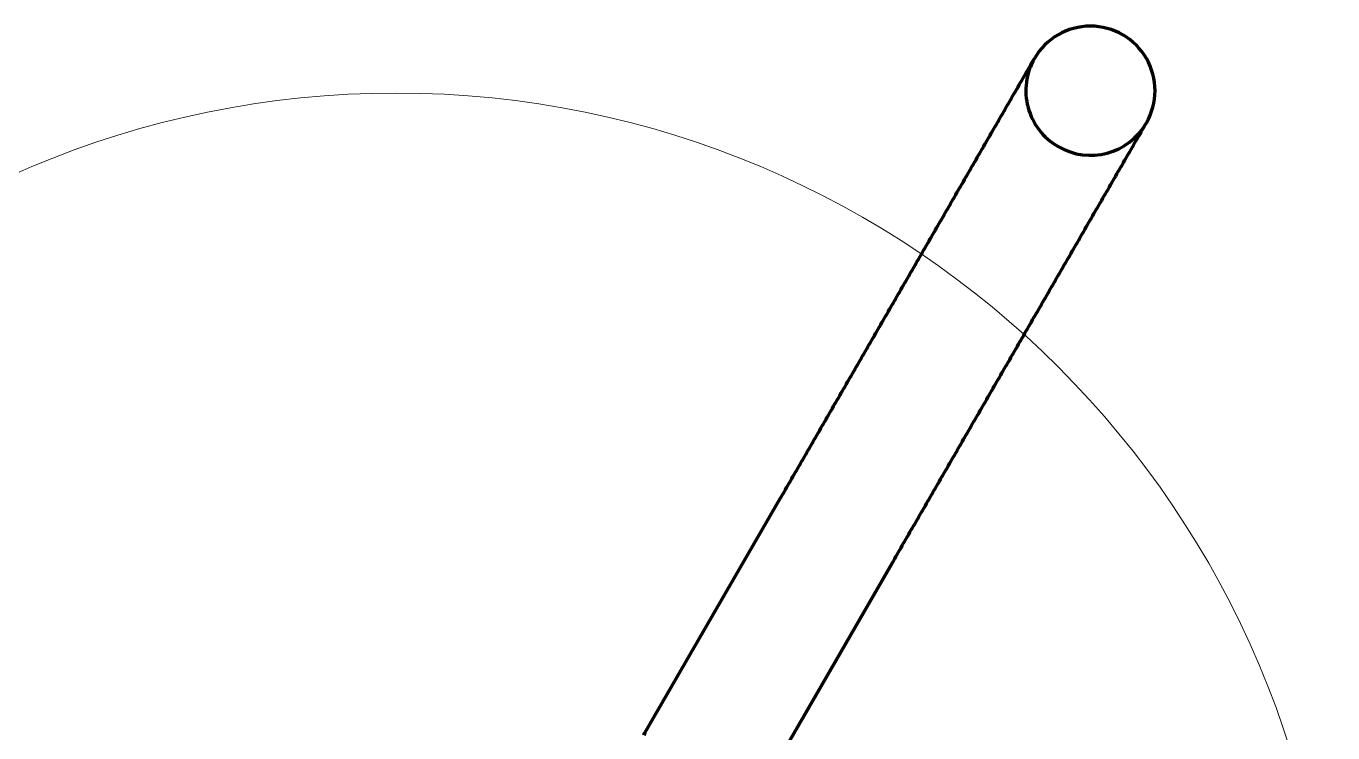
# Model space of a CAD drawing. Header units: millimetres. Extents: x 0 to 2382, y 0 to 420.
# Drawn here: x 275.98 to 301.68, y 315.6 to 329.5 of the extents above; entities that cross this region are included whole.
import ezdxf

# ---------------------------------------------------------------- set-up
doc = ezdxf.new("R2010")
doc.units = ezdxf.units.MM
doc.linetypes.add('IRAM-E-TRAZOS', pattern=[5, 4, -1])
for name, color, linetype, lineweight in [('01-VISIBLE', 7, 'CONTINUOUS', 70), ('02-OCULTA', 4, 'IRAM-E-TRAZOS', 35), ('08-FINA', 5, 'CONTINUOUS', 18)]:
    doc.layers.add(name, color=color, linetype=linetype, lineweight=lineweight)

msp = doc.modelspace()

# ---------------------------------------------------------------- linework, layer by layer
at = {"layer": '01-VISIBLE'}
for p, q in [((288.152, 315.597), (290.813, 320.205)), ((290.352, 314.327), (293.012, 318.935)), ((293.012, 318.935), (290.352, 314.327))]:
    msp.add_line(p, q, dxfattribs=at)
for points in [[(290.813, 320.205), (290.838, 320.248), (290.863, 320.291), (290.888, 320.335), (290.913, 320.378), (290.938, 320.421), (290.963, 320.465), (290.988, 320.508), (291.013, 320.551), (291.038, 320.594), (291.063, 320.638), (291.088, 320.681), (291.113, 320.724), (291.138, 320.768), (291.163, 320.811), (291.188, 320.854), (291.213, 320.898), (291.238, 320.941), (291.263, 320.984), (291.288, 321.027), (291.313, 321.071), (291.338, 321.114), (291.363, 321.157), (291.388, 321.201), (291.413, 321.244), (291.438, 321.287), (291.463, 321.331), (291.488, 321.374), (291.513, 321.417), (291.538, 321.46), (291.563, 321.504), (291.588, 321.547), (291.613, 321.59), (291.638, 321.634), (291.663, 321.677), (291.688, 321.72), (291.713, 321.764), (291.738, 321.807), (291.763, 321.85), (291.788, 321.893), (291.813, 321.937), (291.838, 321.98), (291.863, 322.023), (291.888, 322.067), (291.913, 322.11), (291.938, 322.153), (291.963, 322.197), (291.988, 322.24), (292.013, 322.283), (292.038, 322.327), (292.063, 322.37), (292.088, 322.413), (292.113, 322.456), (292.138, 322.5), (292.163, 322.543), (292.188, 322.586), (292.213, 322.63), (292.238, 322.673), (292.263, 322.716), (292.288, 322.76), (292.313, 322.803), (292.338, 322.846), (292.363, 322.889), (292.388, 322.933), (292.413, 322.976), (292.438, 323.019), (292.463, 323.063), (292.488, 323.106), (292.513, 323.149), (292.538, 323.193), (292.563, 323.236), (292.588, 323.279), (292.613, 323.322), (292.638, 323.366), (292.663, 323.409), (292.688, 323.452), (292.713, 323.496), (292.738, 323.539), (292.763, 323.582), (292.788, 323.626), (292.813, 323.669), (292.838, 323.712), (292.863, 323.755), (292.888, 323.799), (292.913, 323.842), (292.938, 323.885), (292.963, 323.929), (292.988, 323.972), (293.013, 324.015), (293.038, 324.059), (293.063, 324.102), (293.088, 324.145), (293.113, 324.188), (293.138, 324.232), (293.163, 324.275), (293.188, 324.318), (293.213, 324.362), (293.238, 324.405), (293.263, 324.448), (293.288, 324.492), (293.313, 324.535), (293.338, 324.578), (293.363, 324.621), (293.388, 324.665), (293.413, 324.708), (293.438, 324.751), (293.463, 324.795), (293.488, 324.838), (293.513, 324.881), (293.538, 324.925), (293.563, 324.968), (293.588, 325.011), (293.613, 325.054), (293.638, 325.098), (293.663, 325.141), (293.688, 325.184), (293.713, 325.228), (293.738, 325.271), (293.763, 325.314), (293.788, 325.358), (293.813, 325.401), (293.838, 325.444), (293.863, 325.488), (293.888, 325.531), (293.913, 325.574), (293.938, 325.617), (293.963, 325.661), (293.988, 325.704), (294.013, 325.747), (294.038, 325.791), (294.063, 325.834), (294.088, 325.877), (294.113, 325.921), (294.138, 325.964), (294.163, 326.007), (294.188, 326.05), (294.213, 326.094), (294.238, 326.137), (294.263, 326.18), (294.288, 326.224), (294.313, 326.267), (294.338, 326.31), (294.363, 326.354), (294.388, 326.397), (294.413, 326.44), (294.438, 326.483), (294.463, 326.527), (294.488, 326.57), (294.513, 326.613), (294.538, 326.657), (294.563, 326.7), (294.588, 326.743), (294.613, 326.787), (294.638, 326.83), (294.663, 326.873), (294.688, 326.916), (294.713, 326.96), (294.738, 327.003), (294.763, 327.046), (294.788, 327.09), (294.813, 327.133), (294.838, 327.176), (294.863, 327.22), (294.888, 327.263), (294.913, 327.306), (294.938, 327.349), (294.963, 327.393), (294.988, 327.436), (295.013, 327.479), (295.038, 327.523), (295.063, 327.566), (295.088, 327.609), (295.113, 327.653), (295.138, 327.696), (295.163, 327.739), (295.188, 327.782), (295.213, 327.826), (295.238, 327.869), (295.263, 327.912), (295.288, 327.956), (295.313, 327.999), (295.338, 328.042), (295.363, 328.086), (295.388, 328.129), (295.413, 328.172), (295.438, 328.215), (295.463, 328.259), (295.488, 328.302), (295.513, 328.345), (295.538, 328.389), (295.563, 328.432), (295.588, 328.475), (295.613, 328.519), (295.638, 328.562), (295.663, 328.605), (295.688, 328.648), (295.713, 328.692), (295.738, 328.735), (295.763, 328.778), (295.788, 328.822), (295.813, 328.865)], [(290.813, 320.205), (290.838, 320.248), (290.863, 320.291), (290.888, 320.335), (290.913, 320.378), (290.938, 320.421), (290.963, 320.465), (290.988, 320.508), (291.013, 320.551), (291.038, 320.594), (291.063, 320.638), (291.088, 320.681), (291.113, 320.724), (291.138, 320.768), (291.163, 320.811), (291.188, 320.854), (291.213, 320.898), (291.238, 320.941), (291.263, 320.984), (291.288, 321.027), (291.313, 321.071), (291.338, 321.114), (291.363, 321.157), (291.388, 321.201), (291.413, 321.244), (291.438, 321.287), (291.463, 321.331), (291.488, 321.374), (291.513, 321.417), (291.538, 321.46), (291.563, 321.504), (291.588, 321.547), (291.613, 321.59), (291.638, 321.634), (291.663, 321.677), (291.688, 321.72), (291.713, 321.764), (291.738, 321.807), (291.763, 321.85), (291.788, 321.893), (291.813, 321.937), (291.838, 321.98), (291.863, 322.023), (291.888, 322.067), (291.913, 322.11), (291.938, 322.153), (291.963, 322.197), (291.988, 322.24), (292.013, 322.283), (292.038, 322.327), (292.063, 322.37), (292.088, 322.413), (292.113, 322.456), (292.138, 322.5), (292.163, 322.543), (292.188, 322.586), (292.213, 322.63), (292.238, 322.673), (292.263, 322.716), (292.288, 322.76), (292.313, 322.803), (292.338, 322.846), (292.363, 322.889), (292.388, 322.933), (292.413, 322.976), (292.438, 323.019), (292.463, 323.063), (292.488, 323.106), (292.513, 323.149), (292.538, 323.193), (292.563, 323.236), (292.588, 323.279), (292.613, 323.322), (292.638, 323.366), (292.663, 323.409), (292.688, 323.452), (292.713, 323.496), (292.738, 323.539), (292.763, 323.582), (292.788, 323.626), (292.813, 323.669), (292.838, 323.712), (292.863, 323.755), (292.888, 323.799), (292.913, 323.842), (292.938, 323.885), (292.963, 323.929), (292.988, 323.972), (293.013, 324.015), (293.038, 324.059), (293.063, 324.102), (293.088, 324.145), (293.113, 324.188), (293.138, 324.232), (293.163, 324.275), (293.188, 324.318), (293.213, 324.362), (293.238, 324.405), (293.263, 324.448), (293.288, 324.492), (293.313, 324.535), (293.338, 324.578), (293.363, 324.621), (293.388, 324.665), (293.413, 324.708), (293.438, 324.751), (293.463, 324.795), (293.488, 324.838), (293.513, 324.881), (293.538, 324.925), (293.563, 324.968), (293.588, 325.011), (293.613, 325.054), (293.638, 325.098), (293.663, 325.141), (293.688, 325.184), (293.713, 325.228), (293.738, 325.271), (293.763, 325.314), (293.788, 325.358), (293.813, 325.401), (293.838, 325.444), (293.863, 325.488), (293.888, 325.531), (293.913, 325.574), (293.938, 325.617), (293.963, 325.661), (293.988, 325.704), (294.013, 325.747), (294.038, 325.791), (294.063, 325.834), (294.088, 325.877), (294.113, 325.921), (294.138, 325.964), (294.163, 326.007), (294.188, 326.05), (294.213, 326.094), (294.238, 326.137), (294.263, 326.18), (294.288, 326.224), (294.313, 326.267), (294.338, 326.31), (294.363, 326.354), (294.388, 326.397), (294.413, 326.44), (294.438, 326.483), (294.463, 326.527), (294.488, 326.57), (294.513, 326.613), (294.538, 326.657), (294.563, 326.7), (294.588, 326.743), (294.613, 326.787), (294.638, 326.83), (294.663, 326.873), (294.688, 326.916), (294.713, 326.96), (294.738, 327.003), (294.763, 327.046), (294.788, 327.09), (294.813, 327.133), (294.838, 327.176), (294.863, 327.22), (294.888, 327.263), (294.913, 327.306), (294.938, 327.349), (294.963, 327.393), (294.988, 327.436), (295.013, 327.479), (295.038, 327.523), (295.063, 327.566), (295.088, 327.609), (295.113, 327.653), (295.138, 327.696), (295.163, 327.739), (295.188, 327.782), (295.213, 327.826), (295.238, 327.869), (295.263, 327.912), (295.288, 327.956), (295.313, 327.999), (295.338, 328.042), (295.363, 328.086), (295.388, 328.129), (295.413, 328.172), (295.438, 328.215), (295.463, 328.259), (295.488, 328.302), (295.513, 328.345), (295.538, 328.389), (295.563, 328.432), (295.588, 328.475), (295.613, 328.519), (295.638, 328.562), (295.663, 328.605), (295.688, 328.648), (295.713, 328.692), (295.738, 328.735), (295.763, 328.778), (295.788, 328.822), (295.813, 328.865)], [(293.012, 318.935), (293.037, 318.978), (293.063, 319.022), (293.088, 319.065), (293.113, 319.109), (293.138, 319.152), (293.163, 319.196), (293.188, 319.239), (293.213, 319.283), (293.238, 319.326), (293.264, 319.37), (293.289, 319.413), (293.314, 319.457), (293.339, 319.5), (293.364, 319.544), (293.389, 319.588), (293.414, 319.631), (293.439, 319.675), (293.465, 319.718), (293.49, 319.762), (293.515, 319.805), (293.54, 319.849), (293.565, 319.892), (293.59, 319.936), (293.615, 319.979), (293.64, 320.023), (293.666, 320.066), (293.691, 320.11), (293.716, 320.153), (293.741, 320.197), (293.766, 320.24), (293.791, 320.284), (293.816, 320.327), (293.841, 320.371), (293.867, 320.414), (293.892, 320.458), (293.917, 320.501), (293.942, 320.545), (293.967, 320.588), (293.992, 320.632), (294.017, 320.676), (294.043, 320.719), (294.068, 320.763), (294.093, 320.806), (294.118, 320.85), (294.143, 320.893), (294.168, 320.937), (294.193, 320.98), (294.218, 321.024), (294.244, 321.067), (294.269, 321.111), (294.294, 321.154), (294.319, 321.198), (294.344, 321.241), (294.369, 321.285), (294.394, 321.328), (294.419, 321.372), (294.445, 321.415), (294.47, 321.459), (294.495, 321.502), (294.52, 321.546), (294.545, 321.589), (294.57, 321.633), (294.595, 321.676), (294.62, 321.72), (294.646, 321.763), (294.671, 321.807), (294.696, 321.851), (294.721, 321.894), (294.746, 321.938), (294.771, 321.981), (294.796, 322.025), (294.821, 322.068), (294.847, 322.112), (294.872, 322.155), (294.897, 322.199), (294.922, 322.242), (294.947, 322.286), (294.972, 322.329), (294.997, 322.373), (295.022, 322.416), (295.048, 322.46), (295.073, 322.503), (295.098, 322.547), (295.123, 322.59), (295.148, 322.634), (295.173, 322.677), (295.198, 322.721), (295.223, 322.764), (295.249, 322.808), (295.274, 322.851), (295.299, 322.895), (295.324, 322.938), (295.349, 322.982), (295.374, 323.026), (295.399, 323.069), (295.424, 323.113), (295.45, 323.156), (295.475, 323.2), (295.5, 323.243), (295.525, 323.287), (295.55, 323.33), (295.575, 323.374), (295.6, 323.417), (295.625, 323.461), (295.651, 323.504), (295.676, 323.548), (295.701, 323.591), (295.726, 323.635), (295.751, 323.678), (295.776, 323.722), (295.801, 323.765), (295.826, 323.809), (295.852, 323.852), (295.877, 323.896), (295.902, 323.939), (295.927, 323.983), (295.952, 324.026), (295.977, 324.07), (296.002, 324.113), (296.027, 324.157), (296.053, 324.201), (296.078, 324.244), (296.103, 324.288), (296.128, 324.331), (296.153, 324.375), (296.178, 324.418), (296.203, 324.462), (296.228, 324.505), (296.254, 324.549), (296.279, 324.592), (296.304, 324.636), (296.329, 324.679), (296.354, 324.723), (296.379, 324.766), (296.404, 324.81), (296.429, 324.853), (296.455, 324.897), (296.48, 324.94), (296.505, 324.984), (296.53, 325.027), (296.555, 325.071), (296.58, 325.114), (296.605, 325.158), (296.63, 325.201), (296.656, 325.245), (296.681, 325.289), (296.706, 325.332), (296.731, 325.376), (296.756, 325.419), (296.781, 325.463), (296.806, 325.506), (296.831, 325.55), (296.857, 325.593), (296.882, 325.637), (296.907, 325.68), (296.932, 325.724), (296.957, 325.767), (296.982, 325.811), (297.007, 325.854), (297.032, 325.898), (297.058, 325.941), (297.083, 325.985), (297.108, 326.028), (297.133, 326.072), (297.158, 326.115), (297.183, 326.159), (297.208, 326.202), (297.233, 326.246), (297.259, 326.289), (297.284, 326.333), (297.309, 326.376), (297.334, 326.42), (297.359, 326.464), (297.384, 326.507), (297.409, 326.551), (297.434, 326.594), (297.46, 326.638), (297.485, 326.681), (297.51, 326.725), (297.535, 326.768), (297.56, 326.812), (297.585, 326.855), (297.61, 326.899), (297.635, 326.942), (297.661, 326.986), (297.686, 327.029), (297.711, 327.073), (297.736, 327.116), (297.761, 327.16), (297.786, 327.203), (297.811, 327.247), (297.836, 327.29), (297.862, 327.334), (297.887, 327.377), (297.912, 327.421), (297.937, 327.464), (297.962, 327.508), (297.987, 327.551), (298.012, 327.595)], [(293.012, 318.935), (293.037, 318.978), (293.063, 319.022), (293.088, 319.065), (293.113, 319.109), (293.138, 319.152), (293.163, 319.196), (293.188, 319.239), (293.213, 319.283), (293.238, 319.326), (293.264, 319.37), (293.289, 319.413), (293.314, 319.457), (293.339, 319.5), (293.364, 319.544), (293.389, 319.588), (293.414, 319.631), (293.439, 319.675), (293.465, 319.718), (293.49, 319.762), (293.515, 319.805), (293.54, 319.849), (293.565, 319.892), (293.59, 319.936), (293.615, 319.979), (293.64, 320.023), (293.666, 320.066), (293.691, 320.11), (293.716, 320.153), (293.741, 320.197), (293.766, 320.24), (293.791, 320.284), (293.816, 320.327), (293.841, 320.371), (293.867, 320.414), (293.892, 320.458), (293.917, 320.501), (293.942, 320.545), (293.967, 320.588), (293.992, 320.632), (294.017, 320.676), (294.043, 320.719), (294.068, 320.763), (294.093, 320.806), (294.118, 320.85), (294.143, 320.893), (294.168, 320.937), (294.193, 320.98), (294.218, 321.024), (294.244, 321.067), (294.269, 321.111), (294.294, 321.154), (294.319, 321.198), (294.344, 321.241), (294.369, 321.285), (294.394, 321.328), (294.419, 321.372), (294.445, 321.415), (294.47, 321.459), (294.495, 321.502), (294.52, 321.546), (294.545, 321.589), (294.57, 321.633), (294.595, 321.676), (294.62, 321.72), (294.646, 321.763), (294.671, 321.807), (294.696, 321.851), (294.721, 321.894), (294.746, 321.938), (294.771, 321.981), (294.796, 322.025), (294.821, 322.068), (294.847, 322.112), (294.872, 322.155), (294.897, 322.199), (294.922, 322.242), (294.947, 322.286), (294.972, 322.329), (294.997, 322.373), (295.022, 322.416), (295.048, 322.46), (295.073, 322.503), (295.098, 322.547), (295.123, 322.59), (295.148, 322.634), (295.173, 322.677), (295.198, 322.721), (295.223, 322.764), (295.249, 322.808), (295.274, 322.851), (295.299, 322.895), (295.324, 322.938), (295.349, 322.982), (295.374, 323.026), (295.399, 323.069), (295.424, 323.113), (295.45, 323.156), (295.475, 323.2), (295.5, 323.243), (295.525, 323.287), (295.55, 323.33), (295.575, 323.374), (295.6, 323.417), (295.625, 323.461), (295.651, 323.504), (295.676, 323.548), (295.701, 323.591), (295.726, 323.635), (295.751, 323.678), (295.776, 323.722), (295.801, 323.765), (295.826, 323.809), (295.852, 323.852), (295.877, 323.896), (295.902, 323.939), (295.927, 323.983), (295.952, 324.026), (295.977, 324.07), (296.002, 324.113), (296.027, 324.157), (296.053, 324.201), (296.078, 324.244), (296.103, 324.288), (296.128, 324.331), (296.153, 324.375), (296.178, 324.418), (296.203, 324.462), (296.228, 324.505), (296.254, 324.549), (296.279, 324.592), (296.304, 324.636), (296.329, 324.679), (296.354, 324.723), (296.379, 324.766), (296.404, 324.81), (296.429, 324.853), (296.455, 324.897), (296.48, 324.94), (296.505, 324.984), (296.53, 325.027), (296.555, 325.071), (296.58, 325.114), (296.605, 325.158), (296.63, 325.201), (296.656, 325.245), (296.681, 325.289), (296.706, 325.332), (296.731, 325.376), (296.756, 325.419), (296.781, 325.463), (296.806, 325.506), (296.831, 325.55), (296.857, 325.593), (296.882, 325.637), (296.907, 325.68), (296.932, 325.724), (296.957, 325.767), (296.982, 325.811), (297.007, 325.854), (297.032, 325.898), (297.058, 325.941), (297.083, 325.985), (297.108, 326.028), (297.133, 326.072), (297.158, 326.115), (297.183, 326.159), (297.208, 326.202), (297.233, 326.246), (297.259, 326.289), (297.284, 326.333), (297.309, 326.376), (297.334, 326.42), (297.359, 326.464), (297.384, 326.507), (297.409, 326.551), (297.434, 326.594), (297.46, 326.638), (297.485, 326.681), (297.51, 326.725), (297.535, 326.768), (297.56, 326.812), (297.585, 326.855), (297.61, 326.899), (297.635, 326.942), (297.661, 326.986), (297.686, 327.029), (297.711, 327.073), (297.736, 327.116), (297.761, 327.16), (297.786, 327.203), (297.811, 327.247), (297.836, 327.29), (297.862, 327.334), (297.887, 327.377), (297.912, 327.421), (297.937, 327.464), (297.962, 327.508), (297.987, 327.551), (298.012, 327.595)], [(288.127, 315.554), (288.152, 315.597)], [(288.152, 315.597), (288.127, 315.553)]]:
    msp.add_lwpolyline(points, dxfattribs=at)
for start, end in [(-30, 150), (150, -120), (150, 150.0019), (-120, -30), (-30.0019, -30)]:
    msp.add_arc((296.912, 328.23), 1.27, start, end, dxfattribs=at)
at = {"layer": '02-OCULTA'}
msp.add_line((290.813, 320.205), (288.152, 315.597), dxfattribs=at)
for start, end in [(-30, 150), (150.0019, -120), (-120, -30.0019)]:
    msp.add_arc((296.912, 328.23), 1.27, start, end, dxfattribs=at)
at = {"layer": '08-FINA'}
msp.add_circle((283.262, 309.766), 18.417, dxfattribs=at)

doc.saveas('drawing.dxf')
